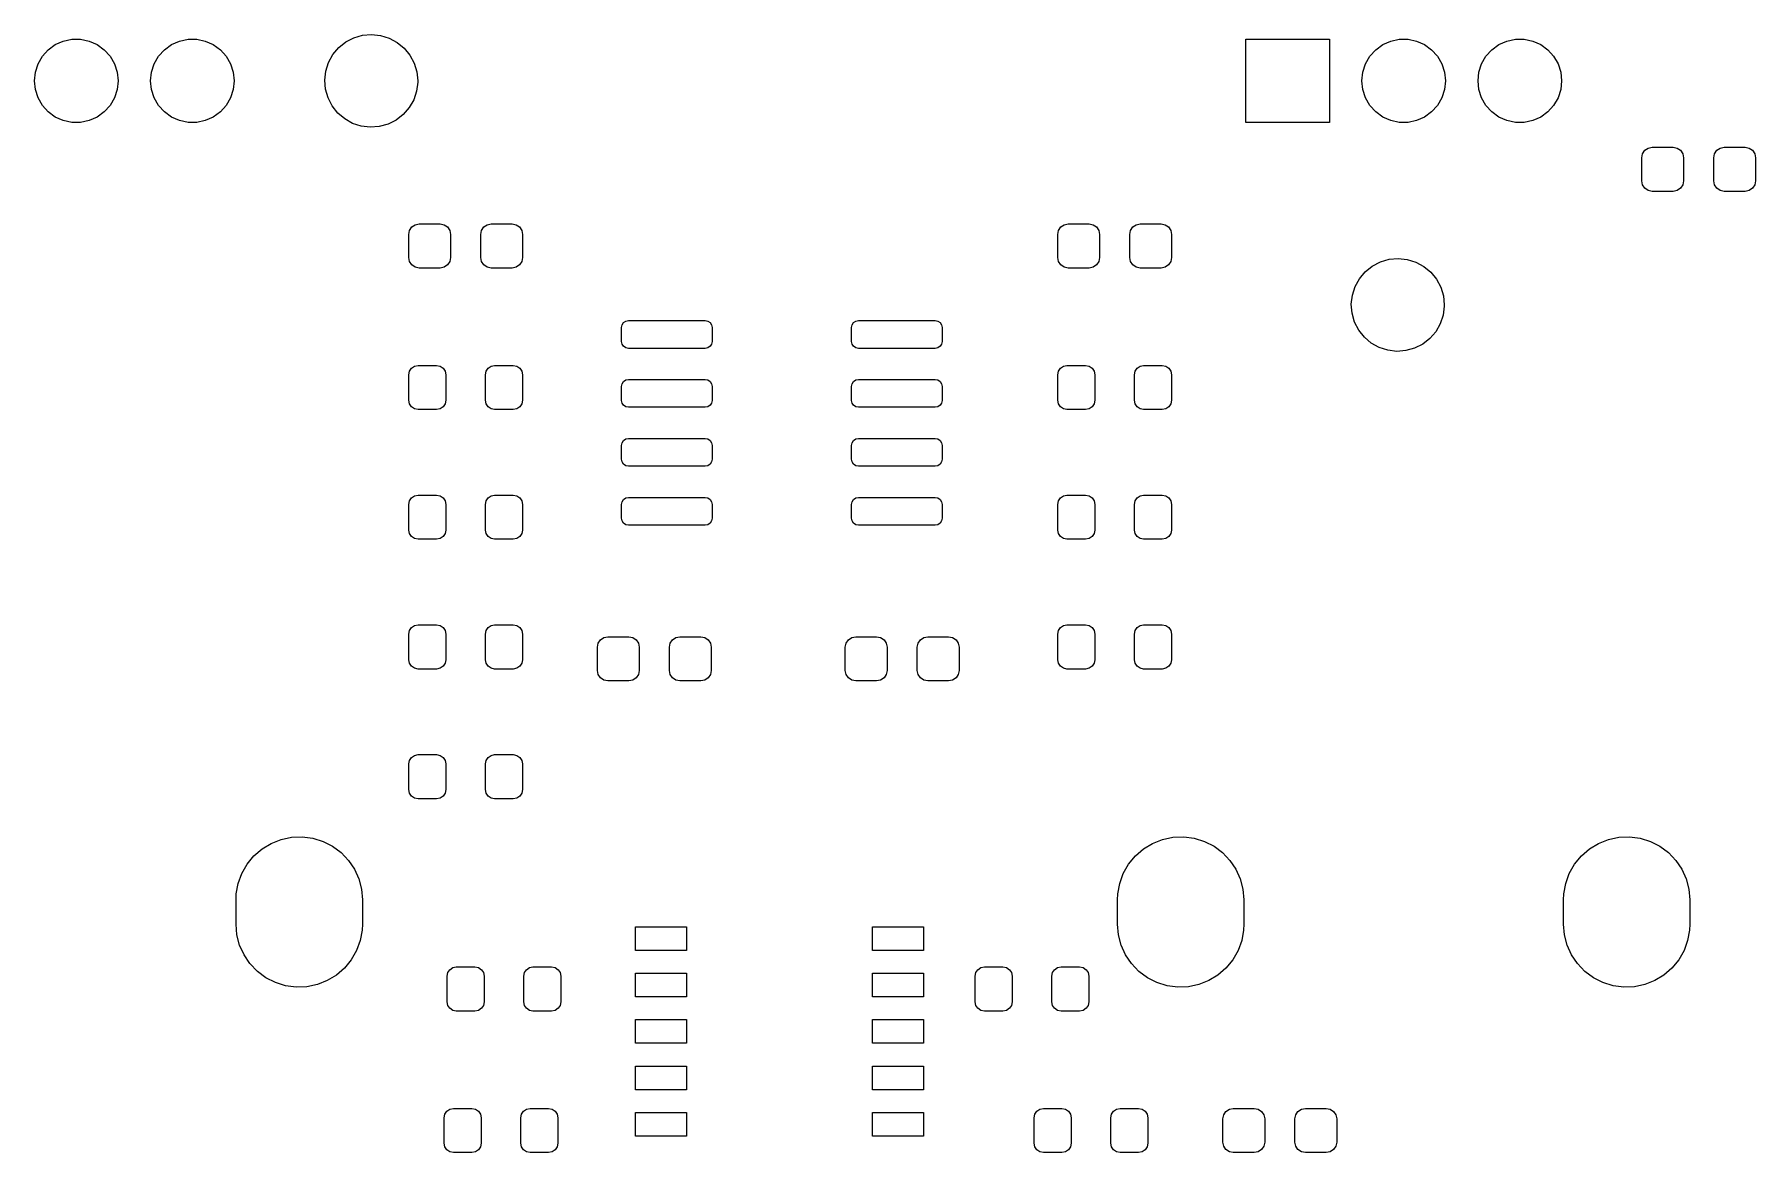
# Model space of a CAD drawing. Extents: x 74 to 207, y -142 to -34.
# Drawn here: x 140.07 to 177.12, y -111.98 to -87.9 of the extents above; entities that cross this region are included whole.
import ezdxf

# ---------------------------------------------------------------- set-up
doc = ezdxf.new("R2010")
doc.units = 0
doc.layers.add('BLACK', color=7, linetype='CONTINUOUS')

msp = doc.modelspace()

# ---------------------------------------------------------------- linework, layer by layer
at = {"layer": 'BLACK', "linetype": 'CONTINUOUS'}
for p, q in [((140.368, -88.2312), (140.52, -88.1206)), ((140.52, -88.1206), (140.692, -88.044)), ((140.692, -88.044), (140.876, -88.0049)), ((140.876, -88.0049), (141.064, -88.0049)), ((141.064, -88.0049), (141.248, -88.044)), ((141.248, -88.044), (141.42, -88.1206)), ((141.42, -88.1206), (141.572, -88.2312)), ((142.868, -88.2312), (143.02, -88.1206)), ((143.02, -88.1206), (143.192, -88.044)), ((143.192, -88.044), (143.376, -88.0049)), ((143.376, -88.0049), (143.564, -88.0049)), ((143.564, -88.0049), (143.748, -88.044)), ((143.748, -88.044), (143.92, -88.1206)), ((143.92, -88.1206), (144.072, -88.2312)), ((146.62, -88.1855), (146.772, -88.0632)), ((146.772, -88.0632), (146.945, -87.9728)), ((146.945, -87.9728), (147.133, -87.9177)), ((147.133, -87.9177), (147.327, -87.9)), ((147.327, -87.9), (147.521, -87.9204)), ((147.521, -87.9204), (147.708, -87.9781)), ((147.708, -87.9781), (147.879, -88.071)), ((147.879, -88.071), (148.03, -88.1954)), ((166.145, -89.8), (166.145, -88)), ((166.145, -88), (167.945, -88)), ((167.945, -88), (167.945, -89.8)), ((168.943, -88.2312), (169.095, -88.1206)), ((169.095, -88.1206), (169.267, -88.044)), ((169.267, -88.044), (169.451, -88.0049)), ((169.451, -88.0049), (169.639, -88.0049)), ((169.639, -88.0049), (169.823, -88.044)), ((169.823, -88.044), (169.995, -88.1206)), ((169.995, -88.1206), (170.147, -88.2312)), ((171.443, -88.2312), (171.595, -88.1206)), ((171.595, -88.1206), (171.767, -88.044)), ((171.767, -88.044), (171.951, -88.0049)), ((171.951, -88.0049), (172.139, -88.0049)), ((172.139, -88.0049), (172.323, -88.044)), ((172.323, -88.044), (172.495, -88.1206)), ((172.495, -88.1206), (172.647, -88.2312)), ((140.09, -88.7129), (140.148, -88.5339)), ((140.148, -88.5339), (140.242, -88.371)), ((140.242, -88.371), (140.368, -88.2312)), ((141.572, -88.2312), (141.698, -88.371)), ((141.698, -88.371), (141.792, -88.5339)), ((141.792, -88.5339), (141.85, -88.7129)), ((142.59, -88.7129), (142.648, -88.5339)), ((142.648, -88.5339), (142.742, -88.371)), ((142.742, -88.371), (142.868, -88.2312)), ((144.072, -88.2312), (144.198, -88.371)), ((144.198, -88.371), (144.292, -88.5339)), ((144.292, -88.5339), (144.35, -88.7129)), ((146.342, -88.6921), (146.401, -88.5061)), ((146.401, -88.5061), (146.495, -88.335)), ((146.495, -88.335), (146.62, -88.1855)), ((148.03, -88.1954), (148.153, -88.3466)), ((148.153, -88.3466), (148.245, -88.5189)), ((148.245, -88.5189), (148.301, -88.7058)), ((168.665, -88.7129), (168.723, -88.5339)), ((168.723, -88.5339), (168.817, -88.371)), ((168.817, -88.371), (168.943, -88.2312)), ((170.147, -88.2312), (170.273, -88.371)), ((170.273, -88.371), (170.367, -88.5339)), ((170.367, -88.5339), (170.425, -88.7129)), ((171.165, -88.7129), (171.223, -88.5339)), ((171.223, -88.5339), (171.317, -88.371)), ((171.317, -88.371), (171.443, -88.2312)), ((172.647, -88.2312), (172.773, -88.371)), ((172.773, -88.371), (172.867, -88.5339)), ((172.867, -88.5339), (172.925, -88.7129)), ((140.07, -88.9), (140.09, -88.7129)), ((140.09, -89.0871), (140.07, -88.9)), ((141.85, -88.7129), (141.87, -88.9)), ((141.87, -88.9), (141.85, -89.0871)), ((142.57, -88.9), (142.59, -88.7129)), ((142.59, -89.0871), (142.57, -88.9)), ((144.35, -88.7129), (144.37, -88.9)), ((144.37, -88.9), (144.35, -89.0871)), ((146.32, -88.886), (146.342, -88.6921)), ((146.336, -89.0805), (146.32, -88.886)), ((148.301, -88.7058), (148.32, -88.9)), ((148.32, -88.9), (148.32, -88.9279)), ((168.645, -88.9), (168.665, -88.7129)), ((168.665, -89.0871), (168.645, -88.9)), ((170.425, -88.7129), (170.445, -88.9)), ((170.445, -88.9), (170.425, -89.0871)), ((171.145, -88.9), (171.165, -88.7129)), ((171.165, -89.0871), (171.145, -88.9)), ((172.925, -88.7129), (172.945, -88.9)), ((172.945, -88.9), (172.925, -89.0871)), ((140.148, -89.2661), (140.09, -89.0871)), ((140.242, -89.429), (140.148, -89.2661)), ((141.792, -89.2661), (141.698, -89.429)), ((141.85, -89.0871), (141.792, -89.2661)), ((142.648, -89.2661), (142.59, -89.0871)), ((142.742, -89.429), (142.648, -89.2661)), ((144.292, -89.2661), (144.198, -89.429)), ((144.35, -89.0871), (144.292, -89.2661)), ((146.39, -89.2681), (146.336, -89.0805)), ((146.479, -89.4417), (146.39, -89.2681)), ((148.295, -89.1215), (148.234, -89.3067)), ((148.32, -88.9279), (148.295, -89.1215)), ((168.723, -89.2661), (168.665, -89.0871)), ((168.817, -89.429), (168.723, -89.2661)), ((170.367, -89.2661), (170.273, -89.429)), ((170.425, -89.0871), (170.367, -89.2661)), ((171.223, -89.2661), (171.165, -89.0871)), ((171.317, -89.429), (171.223, -89.2661)), ((172.867, -89.2661), (172.773, -89.429)), ((172.925, -89.0871), (172.867, -89.2661)), ((140.368, -89.5688), (140.242, -89.429)), ((140.52, -89.6794), (140.368, -89.5688)), ((141.572, -89.5688), (141.42, -89.6794)), ((141.698, -89.429), (141.572, -89.5688)), ((142.868, -89.5688), (142.742, -89.429)), ((143.02, -89.6794), (142.868, -89.5688)), ((144.072, -89.5688), (143.92, -89.6794)), ((144.198, -89.429), (144.072, -89.5688)), ((146.601, -89.5947), (146.479, -89.4417)), ((146.749, -89.7211), (146.601, -89.5947)), ((148.01, -89.6242), (147.856, -89.7443)), ((148.137, -89.4764), (148.01, -89.6242)), ((148.234, -89.3067), (148.137, -89.4764)), ((168.943, -89.5688), (168.817, -89.429)), ((169.095, -89.6794), (168.943, -89.5688)), ((170.147, -89.5688), (169.995, -89.6794)), ((170.273, -89.429), (170.147, -89.5688)), ((171.443, -89.5688), (171.317, -89.429)), ((171.595, -89.6794), (171.443, -89.5688)), ((172.647, -89.5688), (172.495, -89.6794)), ((172.773, -89.429), (172.647, -89.5688)), ((140.692, -89.756), (140.52, -89.6794)), ((140.876, -89.7951), (140.692, -89.756)), ((141.064, -89.7951), (140.876, -89.7951)), ((141.248, -89.756), (141.064, -89.7951)), ((141.42, -89.6794), (141.248, -89.756)), ((143.192, -89.756), (143.02, -89.6794)), ((143.376, -89.7951), (143.192, -89.756)), ((143.564, -89.7951), (143.376, -89.7951)), ((143.748, -89.756), (143.564, -89.7951)), ((143.92, -89.6794), (143.748, -89.756)), ((146.92, -89.8164), (146.749, -89.7211)), ((147.105, -89.8767), (146.92, -89.8164)), ((147.299, -89.8998), (147.105, -89.8767)), ((147.494, -89.8848), (147.299, -89.8998)), ((147.682, -89.8323), (147.494, -89.8848)), ((147.856, -89.7443), (147.682, -89.8323)), ((167.945, -89.8), (166.145, -89.8)), ((169.267, -89.756), (169.095, -89.6794)), ((169.451, -89.7951), (169.267, -89.756)), ((169.639, -89.7951), (169.451, -89.7951)), ((169.823, -89.756), (169.639, -89.7951)), ((169.995, -89.6794), (169.823, -89.756)), ((171.767, -89.756), (171.595, -89.6794)), ((171.951, -89.7951), (171.767, -89.756)), ((172.139, -89.7951), (171.951, -89.7951)), ((172.323, -89.756), (172.139, -89.7951)), ((172.495, -89.6794), (172.323, -89.756)), ((174.687, -90.4689), (174.736, -90.3959)), ((174.736, -90.3959), (174.809, -90.3471)), ((174.809, -90.3471), (174.895, -90.33)), ((174.895, -90.33), (175.345, -90.33)), ((175.345, -90.33), (175.431, -90.3471)), ((175.431, -90.3471), (175.504, -90.3959)), ((175.504, -90.3959), (175.553, -90.4689)), ((176.237, -90.4689), (176.286, -90.3959)), ((176.286, -90.3959), (176.359, -90.3471)), ((176.359, -90.3471), (176.445, -90.33)), ((176.445, -90.33), (176.895, -90.33)), ((176.895, -90.33), (176.981, -90.3471)), ((176.981, -90.3471), (177.054, -90.3959)), ((177.054, -90.3959), (177.103, -90.4689)), ((174.67, -90.555), (174.687, -90.4689)), ((174.67, -91.055), (174.67, -90.555)), ((175.553, -90.4689), (175.57, -90.555)), ((175.57, -90.555), (175.57, -91.055)), ((176.22, -90.555), (176.237, -90.4689)), ((176.22, -91.055), (176.22, -90.555)), ((177.103, -90.4689), (177.12, -90.555)), ((177.12, -90.555), (177.12, -91.055)), ((174.687, -91.1411), (174.67, -91.055)), ((174.736, -91.2141), (174.687, -91.1411)), ((175.553, -91.1411), (175.504, -91.2141)), ((175.57, -91.055), (175.553, -91.1411)), ((176.237, -91.1411), (176.22, -91.055)), ((176.286, -91.2141), (176.237, -91.1411)), ((177.103, -91.1411), (177.054, -91.2141)), ((177.12, -91.055), (177.103, -91.1411)), ((174.809, -91.2629), (174.736, -91.2141)), ((174.895, -91.28), (174.809, -91.2629)), ((175.345, -91.28), (174.895, -91.28)), ((175.431, -91.2629), (175.345, -91.28)), ((175.504, -91.2141), (175.431, -91.2629)), ((176.359, -91.2629), (176.286, -91.2141)), ((176.445, -91.28), (176.359, -91.2629)), ((176.895, -91.28), (176.445, -91.28)), ((176.981, -91.2629), (176.895, -91.28)), ((177.054, -91.2141), (176.981, -91.2629)), ((148.127, -92.206), (148.144, -92.1199)), ((148.127, -92.706), (148.127, -92.206)), ((148.144, -92.1199), (148.193, -92.0469)), ((148.193, -92.0469), (148.266, -91.9981)), ((148.266, -91.9981), (148.352, -91.981)), ((148.352, -91.981), (148.802, -91.981)), ((148.802, -91.981), (148.888, -91.9981)), ((148.888, -91.9981), (148.961, -92.0469)), ((148.961, -92.0469), (149.01, -92.1199)), ((149.01, -92.1199), (149.027, -92.206)), ((149.027, -92.206), (149.027, -92.706)), ((149.677, -92.206), (149.694, -92.1199)), ((149.677, -92.706), (149.677, -92.206)), ((149.694, -92.1199), (149.743, -92.0469)), ((149.743, -92.0469), (149.816, -91.9981)), ((149.816, -91.9981), (149.902, -91.981)), ((149.902, -91.981), (150.352, -91.981)), ((150.352, -91.981), (150.438, -91.9981)), ((150.438, -91.9981), (150.511, -92.0469)), ((150.511, -92.0469), (150.56, -92.1199)), ((150.56, -92.1199), (150.577, -92.206)), ((150.577, -92.206), (150.577, -92.706)), ((162.097, -92.206), (162.114, -92.1199)), ((162.097, -92.706), (162.097, -92.206)), ((162.114, -92.1199), (162.163, -92.0469)), ((162.163, -92.0469), (162.236, -91.9981)), ((162.236, -91.9981), (162.322, -91.981)), ((162.322, -91.981), (162.772, -91.981)), ((162.772, -91.981), (162.858, -91.9981)), ((162.858, -91.9981), (162.931, -92.0469)), ((162.931, -92.0469), (162.98, -92.1199)), ((162.98, -92.1199), (162.997, -92.206)), ((162.997, -92.206), (162.997, -92.706)), ((163.647, -92.206), (163.664, -92.1199)), ((163.647, -92.706), (163.647, -92.206)), ((163.664, -92.1199), (163.713, -92.0469)), ((163.713, -92.0469), (163.786, -91.9981)), ((163.786, -91.9981), (163.872, -91.981)), ((163.872, -91.981), (164.322, -91.981)), ((164.322, -91.981), (164.408, -91.9981)), ((164.408, -91.9981), (164.481, -92.0469)), ((164.481, -92.0469), (164.53, -92.1199)), ((164.53, -92.1199), (164.547, -92.206)), ((164.547, -92.206), (164.547, -92.706)), ((148.144, -92.7921), (148.127, -92.706)), ((148.193, -92.8651), (148.144, -92.7921)), ((148.266, -92.9139), (148.193, -92.8651)), ((148.352, -92.931), (148.266, -92.9139)), ((148.802, -92.931), (148.352, -92.931)), ((148.888, -92.9139), (148.802, -92.931)), ((148.961, -92.8651), (148.888, -92.9139)), ((149.01, -92.7921), (148.961, -92.8651)), ((149.027, -92.706), (149.01, -92.7921)), ((149.694, -92.7921), (149.677, -92.706)), ((149.743, -92.8651), (149.694, -92.7921)), ((149.816, -92.9139), (149.743, -92.8651)), ((149.902, -92.931), (149.816, -92.9139)), ((150.352, -92.931), (149.902, -92.931)), ((150.438, -92.9139), (150.352, -92.931)), ((150.511, -92.8651), (150.438, -92.9139)), ((150.56, -92.7921), (150.511, -92.8651)), ((150.577, -92.706), (150.56, -92.7921)), ((162.114, -92.7921), (162.097, -92.706)), ((162.163, -92.8651), (162.114, -92.7921)), ((162.236, -92.9139), (162.163, -92.8651)), ((162.322, -92.931), (162.236, -92.9139)), ((162.772, -92.931), (162.322, -92.931)), ((162.858, -92.9139), (162.772, -92.931)), ((162.931, -92.8651), (162.858, -92.9139)), ((162.98, -92.7921), (162.931, -92.8651)), ((162.997, -92.706), (162.98, -92.7921)), ((163.664, -92.7921), (163.647, -92.706)), ((163.713, -92.8651), (163.664, -92.7921)), ((163.786, -92.9139), (163.713, -92.8651)), ((163.872, -92.931), (163.786, -92.9139)), ((164.322, -92.931), (163.872, -92.931)), ((164.408, -92.9139), (164.322, -92.931)), ((164.481, -92.8651), (164.408, -92.9139)), ((164.53, -92.7921), (164.481, -92.8651)), ((164.547, -92.706), (164.53, -92.7921)), ((168.718, -93.0115), (168.87, -92.8892)), ((168.87, -92.8892), (169.043, -92.7988)), ((169.043, -92.7988), (169.231, -92.7437)), ((169.231, -92.7437), (169.425, -92.726)), ((169.425, -92.726), (169.619, -92.7464)), ((169.619, -92.7464), (169.806, -92.8041)), ((169.806, -92.8041), (169.977, -92.897)), ((169.977, -92.897), (170.128, -93.0214)), ((168.44, -93.5181), (168.499, -93.3321)), ((168.499, -93.3321), (168.593, -93.161)), ((168.593, -93.161), (168.718, -93.0115)), ((170.128, -93.0214), (170.251, -93.1726)), ((170.251, -93.1726), (170.343, -93.3449)), ((170.343, -93.3449), (170.399, -93.5318)), ((168.418, -93.712), (168.44, -93.5181)), ((168.434, -93.9065), (168.418, -93.712)), ((170.399, -93.5318), (170.418, -93.726)), ((170.418, -93.726), (170.418, -93.7539)), ((152.721, -94.1536), (152.753, -94.1049)), ((152.753, -94.1049), (152.802, -94.0724)), ((152.802, -94.0724), (152.859, -94.061)), ((152.859, -94.061), (154.509, -94.061)), ((154.509, -94.061), (154.567, -94.0724)), ((154.567, -94.0724), (154.615, -94.1049)), ((154.615, -94.1049), (154.648, -94.1536)), ((157.671, -94.1536), (157.703, -94.1049)), ((157.703, -94.1049), (157.752, -94.0724)), ((157.752, -94.0724), (157.809, -94.061)), ((157.809, -94.061), (159.459, -94.061)), ((159.459, -94.061), (159.517, -94.0724)), ((159.517, -94.0724), (159.565, -94.1049)), ((159.565, -94.1049), (159.598, -94.1536)), ((168.488, -94.0941), (168.434, -93.9065)), ((168.577, -94.2677), (168.488, -94.0941)), ((170.393, -93.9475), (170.332, -94.1327)), ((170.418, -93.7539), (170.393, -93.9475)), ((152.709, -94.211), (152.721, -94.1536)), ((152.709, -94.511), (152.709, -94.211)), ((154.648, -94.1536), (154.659, -94.211)), ((154.659, -94.211), (154.659, -94.511)), ((157.659, -94.211), (157.671, -94.1536)), ((157.659, -94.511), (157.659, -94.211)), ((159.598, -94.1536), (159.609, -94.211)), ((159.609, -94.211), (159.609, -94.511)), ((168.699, -94.4207), (168.577, -94.2677)), ((168.847, -94.5471), (168.699, -94.4207)), ((170.108, -94.4502), (169.954, -94.5703)), ((170.235, -94.3024), (170.108, -94.4502)), ((170.332, -94.1327), (170.235, -94.3024)), ((152.721, -94.5684), (152.709, -94.511)), ((152.753, -94.6171), (152.721, -94.5684)), ((152.802, -94.6496), (152.753, -94.6171)), ((152.859, -94.661), (152.802, -94.6496)), ((154.509, -94.661), (152.859, -94.661)), ((154.567, -94.6496), (154.509, -94.661)), ((154.615, -94.6171), (154.567, -94.6496)), ((154.648, -94.5684), (154.615, -94.6171)), ((154.659, -94.511), (154.648, -94.5684)), ((157.671, -94.5684), (157.659, -94.511)), ((157.703, -94.6171), (157.671, -94.5684)), ((157.752, -94.6496), (157.703, -94.6171)), ((157.809, -94.661), (157.752, -94.6496)), ((159.459, -94.661), (157.809, -94.661)), ((159.517, -94.6496), (159.459, -94.661)), ((159.565, -94.6171), (159.517, -94.6496)), ((159.598, -94.5684), (159.565, -94.6171)), ((159.609, -94.511), (159.598, -94.5684)), ((169.018, -94.6424), (168.847, -94.5471)), ((169.203, -94.7027), (169.018, -94.6424)), ((169.397, -94.7258), (169.203, -94.7027)), ((169.592, -94.7108), (169.397, -94.7258)), ((169.78, -94.6583), (169.592, -94.7108)), ((169.954, -94.5703), (169.78, -94.6583)), ((148.127, -95.229), (148.142, -95.1525)), ((148.142, -95.1525), (148.186, -95.0876)), ((148.186, -95.0876), (148.25, -95.0442)), ((148.25, -95.0442), (148.327, -95.029)), ((148.327, -95.029), (148.727, -95.029)), ((148.727, -95.029), (148.804, -95.0442)), ((148.804, -95.0442), (148.868, -95.0876)), ((148.868, -95.0876), (148.912, -95.1525)), ((148.912, -95.1525), (148.927, -95.229)), ((149.777, -95.229), (149.792, -95.1525)), ((149.792, -95.1525), (149.836, -95.0876)), ((149.836, -95.0876), (149.9, -95.0442)), ((149.9, -95.0442), (149.977, -95.029)), ((149.977, -95.029), (150.377, -95.029)), ((150.377, -95.029), (150.454, -95.0442)), ((150.454, -95.0442), (150.518, -95.0876)), ((150.518, -95.0876), (150.562, -95.1525)), ((150.562, -95.1525), (150.577, -95.229)), ((162.097, -95.229), (162.112, -95.1525)), ((162.112, -95.1525), (162.156, -95.0876)), ((162.156, -95.0876), (162.22, -95.0442)), ((162.22, -95.0442), (162.297, -95.029)), ((162.297, -95.029), (162.697, -95.029)), ((162.697, -95.029), (162.774, -95.0442)), ((162.774, -95.0442), (162.838, -95.0876)), ((162.838, -95.0876), (162.882, -95.1525)), ((162.882, -95.1525), (162.897, -95.229)), ((163.747, -95.229), (163.762, -95.1525)), ((163.762, -95.1525), (163.806, -95.0876)), ((163.806, -95.0876), (163.87, -95.0442)), ((163.87, -95.0442), (163.947, -95.029)), ((163.947, -95.029), (164.347, -95.029)), ((164.347, -95.029), (164.424, -95.0442)), ((164.424, -95.0442), (164.488, -95.0876)), ((164.488, -95.0876), (164.532, -95.1525)), ((164.532, -95.1525), (164.547, -95.229)), ((148.127, -95.779), (148.127, -95.229)), ((148.927, -95.229), (148.927, -95.779)), ((149.777, -95.779), (149.777, -95.229)), ((150.577, -95.229), (150.577, -95.779)), ((152.709, -95.481), (152.721, -95.4236)), ((152.709, -95.781), (152.709, -95.481)), ((152.721, -95.4236), (152.753, -95.3749)), ((152.753, -95.3749), (152.802, -95.3424)), ((152.802, -95.3424), (152.859, -95.331)), ((152.859, -95.331), (154.509, -95.331)), ((154.509, -95.331), (154.567, -95.3424)), ((154.567, -95.3424), (154.615, -95.3749)), ((154.615, -95.3749), (154.648, -95.4236)), ((154.648, -95.4236), (154.659, -95.481)), ((154.659, -95.481), (154.659, -95.781)), ((157.659, -95.481), (157.671, -95.4236)), ((157.659, -95.781), (157.659, -95.481)), ((157.671, -95.4236), (157.703, -95.3749)), ((157.703, -95.3749), (157.752, -95.3424)), ((157.752, -95.3424), (157.809, -95.331)), ((157.809, -95.331), (159.459, -95.331)), ((159.459, -95.331), (159.517, -95.3424)), ((159.517, -95.3424), (159.565, -95.3749)), ((159.565, -95.3749), (159.598, -95.4236)), ((159.598, -95.4236), (159.609, -95.481)), ((159.609, -95.481), (159.609, -95.781)), ((162.097, -95.779), (162.097, -95.229)), ((162.897, -95.229), (162.897, -95.779)), ((163.747, -95.779), (163.747, -95.229)), ((164.547, -95.229), (164.547, -95.779)), ((148.142, -95.8555), (148.127, -95.779)), ((148.186, -95.9204), (148.142, -95.8555)), ((148.25, -95.9638), (148.186, -95.9204)), ((148.868, -95.9204), (148.804, -95.9638)), ((148.912, -95.8555), (148.868, -95.9204)), ((148.927, -95.779), (148.912, -95.8555)), ((149.792, -95.8555), (149.777, -95.779)), ((149.836, -95.9204), (149.792, -95.8555)), ((149.9, -95.9638), (149.836, -95.9204)), ((150.518, -95.9204), (150.454, -95.9638)), ((150.562, -95.8555), (150.518, -95.9204)), ((150.577, -95.779), (150.562, -95.8555)), ((152.721, -95.8384), (152.709, -95.781)), ((152.753, -95.8871), (152.721, -95.8384)), ((152.802, -95.9196), (152.753, -95.8871)), ((152.859, -95.931), (152.802, -95.9196)), ((154.509, -95.931), (152.859, -95.931)), ((154.567, -95.9196), (154.509, -95.931)), ((154.615, -95.8871), (154.567, -95.9196)), ((154.648, -95.8384), (154.615, -95.8871)), ((154.659, -95.781), (154.648, -95.8384)), ((157.671, -95.8384), (157.659, -95.781)), ((157.703, -95.8871), (157.671, -95.8384)), ((157.752, -95.9196), (157.703, -95.8871)), ((157.809, -95.931), (157.752, -95.9196)), ((159.459, -95.931), (157.809, -95.931)), ((159.517, -95.9196), (159.459, -95.931)), ((159.565, -95.8871), (159.517, -95.9196)), ((159.598, -95.8384), (159.565, -95.8871)), ((159.609, -95.781), (159.598, -95.8384)), ((162.112, -95.8555), (162.097, -95.779)), ((162.156, -95.9204), (162.112, -95.8555)), ((162.22, -95.9638), (162.156, -95.9204)), ((162.838, -95.9204), (162.774, -95.9638)), ((162.882, -95.8555), (162.838, -95.9204)), ((162.897, -95.779), (162.882, -95.8555)), ((163.762, -95.8555), (163.747, -95.779)), ((163.806, -95.9204), (163.762, -95.8555)), ((163.87, -95.9638), (163.806, -95.9204)), ((164.488, -95.9204), (164.424, -95.9638)), ((164.532, -95.8555), (164.488, -95.9204)), ((164.547, -95.779), (164.532, -95.8555)), ((148.327, -95.979), (148.25, -95.9638)), ((148.727, -95.979), (148.327, -95.979)), ((148.804, -95.9638), (148.727, -95.979)), ((149.977, -95.979), (149.9, -95.9638)), ((150.377, -95.979), (149.977, -95.979)), ((150.454, -95.9638), (150.377, -95.979)), ((162.297, -95.979), (162.22, -95.9638)), ((162.697, -95.979), (162.297, -95.979)), ((162.774, -95.9638), (162.697, -95.979)), ((163.947, -95.979), (163.87, -95.9638)), ((164.347, -95.979), (163.947, -95.979)), ((164.424, -95.9638), (164.347, -95.979)), ((152.709, -96.751), (152.721, -96.6936)), ((152.721, -96.6936), (152.753, -96.6449)), ((152.753, -96.6449), (152.802, -96.6124)), ((152.802, -96.6124), (152.859, -96.601)), ((152.859, -96.601), (154.509, -96.601)), ((154.509, -96.601), (154.567, -96.6124)), ((154.567, -96.6124), (154.615, -96.6449)), ((154.615, -96.6449), (154.648, -96.6936)), ((154.648, -96.6936), (154.659, -96.751)), ((157.659, -96.751), (157.671, -96.6936)), ((157.671, -96.6936), (157.703, -96.6449)), ((157.703, -96.6449), (157.752, -96.6124)), ((157.752, -96.6124), (157.809, -96.601)), ((157.809, -96.601), (159.459, -96.601)), ((159.459, -96.601), (159.517, -96.6124)), ((159.517, -96.6124), (159.565, -96.6449)), ((159.565, -96.6449), (159.598, -96.6936)), ((159.598, -96.6936), (159.609, -96.751)), ((152.709, -97.051), (152.709, -96.751)), ((152.721, -97.1084), (152.709, -97.051)), ((154.659, -97.051), (154.648, -97.1084)), ((154.659, -96.751), (154.659, -97.051)), ((157.659, -97.051), (157.659, -96.751)), ((157.671, -97.1084), (157.659, -97.051)), ((159.609, -97.051), (159.598, -97.1084)), ((159.609, -96.751), (159.609, -97.051)), ((152.753, -97.1571), (152.721, -97.1084)), ((152.802, -97.1896), (152.753, -97.1571)), ((152.859, -97.201), (152.802, -97.1896)), ((154.509, -97.201), (152.859, -97.201)), ((154.567, -97.1896), (154.509, -97.201)), ((154.615, -97.1571), (154.567, -97.1896)), ((154.648, -97.1084), (154.615, -97.1571)), ((157.703, -97.1571), (157.671, -97.1084)), ((157.752, -97.1896), (157.703, -97.1571)), ((157.809, -97.201), (157.752, -97.1896)), ((159.459, -97.201), (157.809, -97.201)), ((159.517, -97.1896), (159.459, -97.201)), ((159.565, -97.1571), (159.517, -97.1896)), ((159.598, -97.1084), (159.565, -97.1571)), ((148.127, -98.023), (148.142, -97.9465)), ((148.127, -98.573), (148.127, -98.023)), ((148.142, -97.9465), (148.186, -97.8816)), ((148.186, -97.8816), (148.25, -97.8382)), ((148.25, -97.8382), (148.327, -97.823)), ((148.327, -97.823), (148.727, -97.823)), ((148.727, -97.823), (148.804, -97.8382)), ((148.804, -97.8382), (148.868, -97.8816)), ((148.868, -97.8816), (148.912, -97.9465)), ((148.912, -97.9465), (148.927, -98.023)), ((148.927, -98.023), (148.927, -98.573)), ((149.777, -98.023), (149.792, -97.9465)), ((149.777, -98.573), (149.777, -98.023)), ((149.792, -97.9465), (149.836, -97.8816)), ((149.836, -97.8816), (149.9, -97.8382)), ((149.9, -97.8382), (149.977, -97.823)), ((149.977, -97.823), (150.377, -97.823)), ((150.377, -97.823), (150.454, -97.8382)), ((150.454, -97.8382), (150.518, -97.8816)), ((150.518, -97.8816), (150.562, -97.9465)), ((150.562, -97.9465), (150.577, -98.023)), ((150.577, -98.023), (150.577, -98.573)), ((152.709, -98.021), (152.721, -97.9636)), ((152.709, -98.321), (152.709, -98.021)), ((152.721, -97.9636), (152.753, -97.9149)), ((152.753, -97.9149), (152.802, -97.8824)), ((152.802, -97.8824), (152.859, -97.871)), ((152.859, -97.871), (154.509, -97.871)), ((154.509, -97.871), (154.567, -97.8824)), ((154.567, -97.8824), (154.615, -97.9149)), ((154.615, -97.9149), (154.648, -97.9636)), ((154.648, -97.9636), (154.659, -98.021)), ((154.659, -98.021), (154.659, -98.321)), ((157.659, -98.021), (157.671, -97.9636)), ((157.659, -98.321), (157.659, -98.021)), ((157.671, -97.9636), (157.703, -97.9149)), ((157.703, -97.9149), (157.752, -97.8824)), ((157.752, -97.8824), (157.809, -97.871)), ((157.809, -97.871), (159.459, -97.871)), ((159.459, -97.871), (159.517, -97.8824)), ((159.517, -97.8824), (159.565, -97.9149)), ((159.565, -97.9149), (159.598, -97.9636)), ((159.598, -97.9636), (159.609, -98.021)), ((159.609, -98.021), (159.609, -98.321)), ((162.097, -98.023), (162.112, -97.9465)), ((162.097, -98.573), (162.097, -98.023)), ((162.112, -97.9465), (162.156, -97.8816)), ((162.156, -97.8816), (162.22, -97.8382)), ((162.22, -97.8382), (162.297, -97.823)), ((162.297, -97.823), (162.697, -97.823)), ((162.697, -97.823), (162.774, -97.8382)), ((162.774, -97.8382), (162.838, -97.8816)), ((162.838, -97.8816), (162.882, -97.9465)), ((162.882, -97.9465), (162.897, -98.023)), ((162.897, -98.023), (162.897, -98.573)), ((163.747, -98.023), (163.762, -97.9465)), ((163.747, -98.573), (163.747, -98.023)), ((163.762, -97.9465), (163.806, -97.8816)), ((163.806, -97.8816), (163.87, -97.8382)), ((163.87, -97.8382), (163.947, -97.823)), ((163.947, -97.823), (164.347, -97.823)), ((164.347, -97.823), (164.424, -97.8382)), ((164.424, -97.8382), (164.488, -97.8816)), ((164.488, -97.8816), (164.532, -97.9465)), ((164.532, -97.9465), (164.547, -98.023)), ((164.547, -98.023), (164.547, -98.573)), ((152.721, -98.3784), (152.709, -98.321)), ((152.753, -98.4271), (152.721, -98.3784)), ((152.802, -98.4596), (152.753, -98.4271)), ((152.859, -98.471), (152.802, -98.4596)), ((154.509, -98.471), (152.859, -98.471)), ((154.567, -98.4596), (154.509, -98.471)), ((154.615, -98.4271), (154.567, -98.4596)), ((154.648, -98.3784), (154.615, -98.4271)), ((154.659, -98.321), (154.648, -98.3784)), ((157.671, -98.3784), (157.659, -98.321)), ((157.703, -98.4271), (157.671, -98.3784)), ((157.752, -98.4596), (157.703, -98.4271)), ((157.809, -98.471), (157.752, -98.4596)), ((159.459, -98.471), (157.809, -98.471)), ((159.517, -98.4596), (159.459, -98.471)), ((159.565, -98.4271), (159.517, -98.4596)), ((159.598, -98.3784), (159.565, -98.4271)), ((159.609, -98.321), (159.598, -98.3784)), ((148.142, -98.6495), (148.127, -98.573)), ((148.186, -98.7144), (148.142, -98.6495)), ((148.25, -98.7578), (148.186, -98.7144)), ((148.327, -98.773), (148.25, -98.7578)), ((148.727, -98.773), (148.327, -98.773)), ((148.804, -98.7578), (148.727, -98.773)), ((148.868, -98.7144), (148.804, -98.7578)), ((148.912, -98.6495), (148.868, -98.7144)), ((148.927, -98.573), (148.912, -98.6495)), ((149.792, -98.6495), (149.777, -98.573)), ((149.836, -98.7144), (149.792, -98.6495)), ((149.9, -98.7578), (149.836, -98.7144)), ((149.977, -98.773), (149.9, -98.7578)), ((150.377, -98.773), (149.977, -98.773)), ((150.454, -98.7578), (150.377, -98.773)), ((150.518, -98.7144), (150.454, -98.7578)), ((150.562, -98.6495), (150.518, -98.7144)), ((150.577, -98.573), (150.562, -98.6495)), ((162.112, -98.6495), (162.097, -98.573)), ((162.156, -98.7144), (162.112, -98.6495)), ((162.22, -98.7578), (162.156, -98.7144)), ((162.297, -98.773), (162.22, -98.7578)), ((162.697, -98.773), (162.297, -98.773)), ((162.774, -98.7578), (162.697, -98.773)), ((162.838, -98.7144), (162.774, -98.7578)), ((162.882, -98.6495), (162.838, -98.7144)), ((162.897, -98.573), (162.882, -98.6495)), ((163.762, -98.6495), (163.747, -98.573)), ((163.806, -98.7144), (163.762, -98.6495)), ((163.87, -98.7578), (163.806, -98.7144)), ((163.947, -98.773), (163.87, -98.7578)), ((164.347, -98.773), (163.947, -98.773)), ((164.424, -98.7578), (164.347, -98.773)), ((164.488, -98.7144), (164.424, -98.7578)), ((164.532, -98.6495), (164.488, -98.7144)), ((164.547, -98.573), (164.532, -98.6495)), ((148.127, -100.817), (148.142, -100.74)), ((148.142, -100.74), (148.186, -100.676)), ((148.186, -100.676), (148.25, -100.632)), ((148.25, -100.632), (148.327, -100.617)), ((148.327, -100.617), (148.727, -100.617)), ((148.727, -100.617), (148.804, -100.632)), ((148.804, -100.632), (148.868, -100.676)), ((148.868, -100.676), (148.912, -100.74)), ((148.912, -100.74), (148.927, -100.817)), ((149.777, -100.817), (149.792, -100.74)), ((149.792, -100.74), (149.836, -100.676)), ((149.836, -100.676), (149.9, -100.632)), ((149.9, -100.632), (149.977, -100.617)), ((149.977, -100.617), (150.377, -100.617)), ((150.377, -100.617), (150.454, -100.632)), ((150.454, -100.632), (150.518, -100.676)), ((150.518, -100.676), (150.562, -100.74)), ((150.562, -100.74), (150.577, -100.817)), ((162.097, -100.817), (162.112, -100.74)), ((162.112, -100.74), (162.156, -100.676)), ((162.156, -100.676), (162.22, -100.632)), ((162.22, -100.632), (162.297, -100.617)), ((162.297, -100.617), (162.697, -100.617)), ((162.697, -100.617), (162.774, -100.632)), ((162.774, -100.632), (162.838, -100.676)), ((162.838, -100.676), (162.882, -100.74)), ((162.882, -100.74), (162.897, -100.817)), ((163.747, -100.817), (163.762, -100.74)), ((163.762, -100.74), (163.806, -100.676)), ((163.806, -100.676), (163.87, -100.632)), ((163.87, -100.632), (163.947, -100.617)), ((163.947, -100.617), (164.347, -100.617)), ((164.347, -100.617), (164.424, -100.632)), ((164.424, -100.632), (164.488, -100.676)), ((164.488, -100.676), (164.532, -100.74)), ((164.532, -100.74), (164.547, -100.817)), ((148.127, -101.367), (148.127, -100.817)), ((148.927, -100.817), (148.927, -101.367)), ((149.777, -101.367), (149.777, -100.817)), ((150.577, -100.817), (150.577, -101.367)), ((152.191, -101.096), (152.208, -101.01)), ((152.191, -101.596), (152.191, -101.096)), ((152.208, -101.01), (152.257, -100.937)), ((152.257, -100.937), (152.33, -100.888)), ((152.33, -100.888), (152.416, -100.871)), ((152.416, -100.871), (152.866, -100.871)), ((152.866, -100.871), (152.952, -100.888)), ((152.952, -100.888), (153.025, -100.937)), ((153.025, -100.937), (153.074, -101.01)), ((153.074, -101.01), (153.091, -101.096)), ((153.091, -101.096), (153.091, -101.596)), ((153.741, -101.096), (153.758, -101.01)), ((153.741, -101.596), (153.741, -101.096)), ((153.758, -101.01), (153.807, -100.937)), ((153.807, -100.937), (153.88, -100.888)), ((153.88, -100.888), (153.966, -100.871)), ((153.966, -100.871), (154.416, -100.871)), ((154.416, -100.871), (154.502, -100.888)), ((154.502, -100.888), (154.575, -100.937)), ((154.575, -100.937), (154.624, -101.01)), ((154.624, -101.01), (154.641, -101.096)), ((154.641, -101.096), (154.641, -101.596)), ((157.525, -101.096), (157.542, -101.01)), ((157.525, -101.596), (157.525, -101.096)), ((157.542, -101.01), (157.591, -100.937)), ((157.591, -100.937), (157.664, -100.888)), ((157.664, -100.888), (157.75, -100.871)), ((157.75, -100.871), (158.2, -100.871)), ((158.2, -100.871), (158.286, -100.888)), ((158.286, -100.888), (158.359, -100.937)), ((158.359, -100.937), (158.408, -101.01)), ((158.408, -101.01), (158.425, -101.096)), ((158.425, -101.096), (158.425, -101.596)), ((159.075, -101.096), (159.092, -101.01)), ((159.075, -101.596), (159.075, -101.096)), ((159.092, -101.01), (159.141, -100.937)), ((159.141, -100.937), (159.214, -100.888)), ((159.214, -100.888), (159.3, -100.871)), ((159.3, -100.871), (159.75, -100.871)), ((159.75, -100.871), (159.836, -100.888)), ((159.836, -100.888), (159.909, -100.937)), ((159.909, -100.937), (159.958, -101.01)), ((159.958, -101.01), (159.975, -101.096)), ((159.975, -101.096), (159.975, -101.596)), ((162.097, -101.367), (162.097, -100.817)), ((162.897, -100.817), (162.897, -101.367)), ((163.747, -101.367), (163.747, -100.817)), ((164.547, -100.817), (164.547, -101.367)), ((148.142, -101.444), (148.127, -101.367)), ((148.186, -101.508), (148.142, -101.444)), ((148.25, -101.552), (148.186, -101.508)), ((148.868, -101.508), (148.804, -101.552)), ((148.912, -101.444), (148.868, -101.508)), ((148.927, -101.367), (148.912, -101.444)), ((149.792, -101.444), (149.777, -101.367)), ((149.836, -101.508), (149.792, -101.444)), ((149.9, -101.552), (149.836, -101.508)), ((150.518, -101.508), (150.454, -101.552)), ((150.562, -101.444), (150.518, -101.508)), ((150.577, -101.367), (150.562, -101.444)), ((162.112, -101.444), (162.097, -101.367)), ((162.156, -101.508), (162.112, -101.444)), ((162.22, -101.552), (162.156, -101.508)), ((162.838, -101.508), (162.774, -101.552)), ((162.882, -101.444), (162.838, -101.508)), ((162.897, -101.367), (162.882, -101.444)), ((163.762, -101.444), (163.747, -101.367)), ((163.806, -101.508), (163.762, -101.444)), ((163.87, -101.552), (163.806, -101.508)), ((164.488, -101.508), (164.424, -101.552)), ((164.532, -101.444), (164.488, -101.508)), ((164.547, -101.367), (164.532, -101.444)), ((148.327, -101.567), (148.25, -101.552)), ((148.727, -101.567), (148.327, -101.567)), ((148.804, -101.552), (148.727, -101.567)), ((149.977, -101.567), (149.9, -101.552)), ((150.377, -101.567), (149.977, -101.567)), ((150.454, -101.552), (150.377, -101.567)), ((152.208, -101.682), (152.191, -101.596)), ((152.257, -101.755), (152.208, -101.682)), ((152.33, -101.804), (152.257, -101.755)), ((152.416, -101.821), (152.33, -101.804)), ((152.866, -101.821), (152.416, -101.821)), ((152.952, -101.804), (152.866, -101.821)), ((153.025, -101.755), (152.952, -101.804)), ((153.074, -101.682), (153.025, -101.755)), ((153.091, -101.596), (153.074, -101.682)), ((153.758, -101.682), (153.741, -101.596)), ((153.807, -101.755), (153.758, -101.682)), ((153.88, -101.804), (153.807, -101.755)), ((153.966, -101.821), (153.88, -101.804)), ((154.416, -101.821), (153.966, -101.821)), ((154.502, -101.804), (154.416, -101.821)), ((154.575, -101.755), (154.502, -101.804)), ((154.624, -101.682), (154.575, -101.755)), ((154.641, -101.596), (154.624, -101.682)), ((157.542, -101.682), (157.525, -101.596)), ((157.591, -101.755), (157.542, -101.682)), ((157.664, -101.804), (157.591, -101.755)), ((157.75, -101.821), (157.664, -101.804)), ((158.2, -101.821), (157.75, -101.821)), ((158.286, -101.804), (158.2, -101.821)), ((158.359, -101.755), (158.286, -101.804)), ((158.408, -101.682), (158.359, -101.755)), ((158.425, -101.596), (158.408, -101.682)), ((159.092, -101.682), (159.075, -101.596)), ((159.141, -101.755), (159.092, -101.682)), ((159.214, -101.804), (159.141, -101.755)), ((159.3, -101.821), (159.214, -101.804)), ((159.75, -101.821), (159.3, -101.821)), ((159.836, -101.804), (159.75, -101.821)), ((159.909, -101.755), (159.836, -101.804)), ((159.958, -101.682), (159.909, -101.755)), ((159.975, -101.596), (159.958, -101.682)), ((162.297, -101.567), (162.22, -101.552)), ((162.697, -101.567), (162.297, -101.567)), ((162.774, -101.552), (162.697, -101.567)), ((163.947, -101.567), (163.87, -101.552)), ((164.347, -101.567), (163.947, -101.567)), ((164.424, -101.552), (164.347, -101.567)), ((148.127, -103.611), (148.142, -103.534)), ((148.127, -104.161), (148.127, -103.611)), ((148.142, -103.534), (148.186, -103.47)), ((148.186, -103.47), (148.25, -103.426)), ((148.25, -103.426), (148.327, -103.411)), ((148.327, -103.411), (148.727, -103.411)), ((148.727, -103.411), (148.804, -103.426)), ((148.804, -103.426), (148.868, -103.47)), ((148.868, -103.47), (148.912, -103.534)), ((148.912, -103.534), (148.927, -103.611)), ((148.927, -103.611), (148.927, -104.161)), ((149.777, -103.611), (149.792, -103.534)), ((149.777, -104.161), (149.777, -103.611)), ((149.792, -103.534), (149.836, -103.47)), ((149.836, -103.47), (149.9, -103.426)), ((149.9, -103.426), (149.977, -103.411)), ((149.977, -103.411), (150.377, -103.411)), ((150.377, -103.411), (150.454, -103.426)), ((150.454, -103.426), (150.518, -103.47)), ((150.518, -103.47), (150.562, -103.534)), ((150.562, -103.534), (150.577, -103.611)), ((150.577, -103.611), (150.577, -104.161)), ((148.142, -104.238), (148.127, -104.161)), ((148.186, -104.302), (148.142, -104.238)), ((148.25, -104.346), (148.186, -104.302)), ((148.327, -104.361), (148.25, -104.346)), ((148.727, -104.361), (148.327, -104.361)), ((148.804, -104.346), (148.727, -104.361)), ((148.868, -104.302), (148.804, -104.346)), ((148.912, -104.238), (148.868, -104.302)), ((148.927, -104.161), (148.912, -104.238)), ((149.792, -104.238), (149.777, -104.161)), ((149.836, -104.302), (149.792, -104.238)), ((149.9, -104.346), (149.836, -104.302)), ((149.977, -104.361), (149.9, -104.346)), ((150.377, -104.361), (149.977, -104.361)), ((150.454, -104.346), (150.377, -104.361)), ((150.518, -104.302), (150.454, -104.346)), ((150.562, -104.238), (150.518, -104.302)), ((150.577, -104.161), (150.562, -104.238)), ((145.379, -105.237), (145.604, -105.19)), ((145.604, -105.19), (145.834, -105.182)), ((145.834, -105.182), (146.062, -105.212)), ((146.062, -105.212), (146.282, -105.28)), ((164.354, -105.237), (164.579, -105.19)), ((164.579, -105.19), (164.809, -105.182)), ((164.809, -105.182), (165.037, -105.212)), ((165.037, -105.212), (165.257, -105.28)), ((173.954, -105.237), (174.179, -105.19)), ((174.179, -105.19), (174.409, -105.182)), ((174.409, -105.182), (174.637, -105.212)), ((174.637, -105.212), (174.857, -105.28)), ((144.649, -105.77), (144.795, -105.592)), ((144.795, -105.592), (144.969, -105.441)), ((144.969, -105.441), (145.165, -105.322)), ((145.165, -105.322), (145.379, -105.237)), ((146.282, -105.28), (146.487, -105.384)), ((146.487, -105.384), (146.671, -105.521)), ((146.671, -105.521), (146.83, -105.688)), ((163.624, -105.77), (163.77, -105.592)), ((163.77, -105.592), (163.944, -105.441)), ((163.944, -105.441), (164.14, -105.322)), ((164.14, -105.322), (164.354, -105.237)), ((165.257, -105.28), (165.462, -105.384)), ((165.462, -105.384), (165.646, -105.521)), ((165.646, -105.521), (165.805, -105.688)), ((173.224, -105.77), (173.37, -105.592)), ((173.37, -105.592), (173.544, -105.441)), ((173.544, -105.441), (173.74, -105.322)), ((173.74, -105.322), (173.954, -105.237)), ((174.857, -105.28), (175.062, -105.384)), ((175.062, -105.384), (175.246, -105.521)), ((175.246, -105.521), (175.405, -105.688)), ((144.535, -105.97), (144.649, -105.77)), ((146.83, -105.688), (146.958, -105.879)), ((146.958, -105.879), (147.053, -106.088)), ((163.51, -105.97), (163.624, -105.77)), ((165.805, -105.688), (165.933, -105.879)), ((165.933, -105.879), (166.028, -106.088)), ((173.11, -105.97), (173.224, -105.77)), ((175.405, -105.688), (175.533, -105.879)), ((175.533, -105.879), (175.628, -106.088)), ((144.416, -106.412), (144.457, -106.186)), ((144.457, -106.186), (144.535, -105.97)), ((147.053, -106.088), (147.111, -106.311)), ((147.111, -106.311), (147.13, -106.54)), ((163.391, -106.412), (163.432, -106.186)), ((163.432, -106.186), (163.51, -105.97)), ((166.028, -106.088), (166.086, -106.311)), ((166.086, -106.311), (166.105, -106.54)), ((172.991, -106.412), (173.032, -106.186)), ((173.032, -106.186), (173.11, -105.97)), ((175.628, -106.088), (175.686, -106.311)), ((175.686, -106.311), (175.705, -106.54)), ((144.41, -106.54), (144.416, -106.412)), ((144.41, -107.06), (144.41, -106.54)), ((147.13, -106.54), (147.13, -107.06)), ((163.385, -106.54), (163.391, -106.412)), ((163.385, -107.06), (163.385, -106.54)), ((166.105, -106.54), (166.105, -107.06)), ((172.985, -106.54), (172.991, -106.412)), ((172.985, -107.06), (172.985, -106.54)), ((175.705, -106.54), (175.705, -107.06)), ((144.429, -107.289), (144.41, -107.06)), ((147.13, -107.06), (147.124, -107.188)), ((163.404, -107.289), (163.385, -107.06)), ((166.105, -107.06), (166.099, -107.188)), ((173.004, -107.289), (172.985, -107.06)), ((175.705, -107.06), (175.699, -107.188)), ((144.487, -107.512), (144.429, -107.289)), ((147.083, -107.414), (147.005, -107.63)), ((147.124, -107.188), (147.083, -107.414)), ((153.008, -107.627), (153.008, -107.117)), ((153.008, -107.117), (154.108, -107.117)), ((154.108, -107.117), (154.108, -107.627)), ((158.108, -107.627), (158.108, -107.117)), ((158.108, -107.117), (159.208, -107.117)), ((159.208, -107.117), (159.208, -107.627)), ((163.462, -107.512), (163.404, -107.289)), ((166.058, -107.414), (165.98, -107.63)), ((166.099, -107.188), (166.058, -107.414)), ((173.062, -107.512), (173.004, -107.289)), ((175.658, -107.414), (175.58, -107.63)), ((175.699, -107.188), (175.658, -107.414)), ((144.582, -107.721), (144.487, -107.512)), ((144.71, -107.912), (144.582, -107.721)), ((147.005, -107.63), (146.891, -107.83)), ((154.108, -107.627), (153.008, -107.627)), ((159.208, -107.627), (158.108, -107.627)), ((163.557, -107.721), (163.462, -107.512)), ((163.685, -107.912), (163.557, -107.721)), ((165.98, -107.63), (165.866, -107.83)), ((173.157, -107.721), (173.062, -107.512)), ((173.285, -107.912), (173.157, -107.721)), ((175.58, -107.63), (175.466, -107.83)), ((144.869, -108.079), (144.71, -107.912)), ((145.053, -108.216), (144.869, -108.079)), ((146.571, -108.159), (146.375, -108.278)), ((146.745, -108.008), (146.571, -108.159)), ((146.891, -107.83), (146.745, -108.008)), ((148.952, -108.183), (148.967, -108.106)), ((148.952, -108.733), (148.952, -108.183)), ((148.967, -108.106), (149.011, -108.042)), ((149.011, -108.042), (149.075, -107.998)), ((149.075, -107.998), (149.152, -107.983)), ((149.152, -107.983), (149.552, -107.983)), ((149.552, -107.983), (149.629, -107.998)), ((149.629, -107.998), (149.693, -108.042)), ((149.693, -108.042), (149.737, -108.106)), ((149.737, -108.106), (149.752, -108.183)), ((149.752, -108.183), (149.752, -108.733)), ((150.602, -108.183), (150.617, -108.106)), ((150.602, -108.733), (150.602, -108.183)), ((150.617, -108.106), (150.661, -108.042)), ((150.661, -108.042), (150.725, -107.998)), ((150.725, -107.998), (150.802, -107.983)), ((150.802, -107.983), (151.202, -107.983)), ((151.202, -107.983), (151.279, -107.998)), ((151.279, -107.998), (151.343, -108.042)), ((151.343, -108.042), (151.387, -108.106)), ((151.387, -108.106), (151.402, -108.183)), ((151.402, -108.183), (151.402, -108.733)), ((153.008, -108.627), (153.008, -108.117)), ((153.008, -108.117), (154.108, -108.117)), ((154.108, -108.117), (154.108, -108.627)), ((158.108, -108.627), (158.108, -108.117)), ((158.108, -108.117), (159.208, -108.117)), ((159.208, -108.117), (159.208, -108.627)), ((160.319, -108.183), (160.334, -108.106)), ((160.319, -108.733), (160.319, -108.183)), ((160.334, -108.106), (160.378, -108.042)), ((160.378, -108.042), (160.442, -107.998)), ((160.442, -107.998), (160.519, -107.983)), ((160.519, -107.983), (160.919, -107.983)), ((160.919, -107.983), (160.996, -107.998)), ((160.996, -107.998), (161.06, -108.042)), ((161.06, -108.042), (161.104, -108.106)), ((161.104, -108.106), (161.119, -108.183)), ((161.119, -108.183), (161.119, -108.733)), ((161.969, -108.183), (161.984, -108.106)), ((161.969, -108.733), (161.969, -108.183)), ((161.984, -108.106), (162.028, -108.042)), ((162.028, -108.042), (162.092, -107.998)), ((162.092, -107.998), (162.169, -107.983)), ((162.169, -107.983), (162.569, -107.983)), ((162.569, -107.983), (162.646, -107.998)), ((162.646, -107.998), (162.71, -108.042)), ((162.71, -108.042), (162.754, -108.106)), ((162.754, -108.106), (162.769, -108.183)), ((162.769, -108.183), (162.769, -108.733)), ((163.844, -108.079), (163.685, -107.912)), ((164.028, -108.216), (163.844, -108.079)), ((165.546, -108.159), (165.35, -108.278)), ((165.72, -108.008), (165.546, -108.159)), ((165.866, -107.83), (165.72, -108.008)), ((173.444, -108.079), (173.285, -107.912)), ((173.628, -108.216), (173.444, -108.079)), ((175.146, -108.159), (174.95, -108.278)), ((175.32, -108.008), (175.146, -108.159)), ((175.466, -107.83), (175.32, -108.008)), ((145.258, -108.32), (145.053, -108.216)), ((145.478, -108.388), (145.258, -108.32)), ((145.706, -108.418), (145.478, -108.388)), ((145.936, -108.41), (145.706, -108.418)), ((146.161, -108.363), (145.936, -108.41)), ((146.375, -108.278), (146.161, -108.363)), ((164.233, -108.32), (164.028, -108.216)), ((164.453, -108.388), (164.233, -108.32)), ((164.681, -108.418), (164.453, -108.388)), ((164.911, -108.41), (164.681, -108.418)), ((165.136, -108.363), (164.911, -108.41)), ((165.35, -108.278), (165.136, -108.363)), ((173.833, -108.32), (173.628, -108.216)), ((174.053, -108.388), (173.833, -108.32)), ((174.281, -108.418), (174.053, -108.388)), ((174.511, -108.41), (174.281, -108.418)), ((174.736, -108.363), (174.511, -108.41)), ((174.95, -108.278), (174.736, -108.363)), ((148.967, -108.81), (148.952, -108.733)), ((149.011, -108.874), (148.967, -108.81)), ((149.075, -108.918), (149.011, -108.874)), ((149.152, -108.933), (149.075, -108.918)), ((149.629, -108.918), (149.552, -108.933)), ((149.693, -108.874), (149.629, -108.918)), ((149.737, -108.81), (149.693, -108.874)), ((149.752, -108.733), (149.737, -108.81)), ((150.617, -108.81), (150.602, -108.733)), ((150.661, -108.874), (150.617, -108.81)), ((150.725, -108.918), (150.661, -108.874)), ((150.802, -108.933), (150.725, -108.918)), ((151.279, -108.918), (151.202, -108.933)), ((151.343, -108.874), (151.279, -108.918)), ((151.387, -108.81), (151.343, -108.874)), ((151.402, -108.733), (151.387, -108.81)), ((154.108, -108.627), (153.008, -108.627)), ((159.208, -108.627), (158.108, -108.627)), ((160.334, -108.81), (160.319, -108.733)), ((160.378, -108.874), (160.334, -108.81)), ((160.442, -108.918), (160.378, -108.874)), ((160.519, -108.933), (160.442, -108.918)), ((160.996, -108.918), (160.919, -108.933)), ((161.06, -108.874), (160.996, -108.918)), ((161.104, -108.81), (161.06, -108.874)), ((161.119, -108.733), (161.104, -108.81)), ((161.984, -108.81), (161.969, -108.733)), ((162.028, -108.874), (161.984, -108.81)), ((162.092, -108.918), (162.028, -108.874)), ((162.169, -108.933), (162.092, -108.918)), ((162.646, -108.918), (162.569, -108.933)), ((162.71, -108.874), (162.646, -108.918)), ((162.754, -108.81), (162.71, -108.874)), ((162.769, -108.733), (162.754, -108.81)), ((149.552, -108.933), (149.152, -108.933)), ((151.202, -108.933), (150.802, -108.933)), ((153.008, -109.627), (153.008, -109.117)), ((153.008, -109.117), (154.108, -109.117)), ((154.108, -109.117), (154.108, -109.627)), ((158.108, -109.627), (158.108, -109.117)), ((158.108, -109.117), (159.208, -109.117)), ((159.208, -109.117), (159.208, -109.627)), ((160.919, -108.933), (160.519, -108.933)), ((162.569, -108.933), (162.169, -108.933)), ((154.108, -109.627), (153.008, -109.627)), ((159.208, -109.627), (158.108, -109.627)), ((153.008, -110.627), (153.008, -110.117)), ((153.008, -110.117), (154.108, -110.117)), ((154.108, -110.117), (154.108, -110.627)), ((158.108, -110.627), (158.108, -110.117)), ((158.108, -110.117), (159.208, -110.117)), ((159.208, -110.117), (159.208, -110.627)), ((154.108, -110.627), (153.008, -110.627)), ((159.208, -110.627), (158.108, -110.627)), ((148.904, -111.154), (148.948, -111.09)), ((148.948, -111.09), (149.012, -111.046)), ((149.012, -111.046), (149.089, -111.031)), ((149.089, -111.031), (149.489, -111.031)), ((149.489, -111.031), (149.566, -111.046)), ((149.566, -111.046), (149.63, -111.09)), ((149.63, -111.09), (149.674, -111.154)), ((150.554, -111.154), (150.598, -111.09)), ((150.598, -111.09), (150.662, -111.046)), ((150.662, -111.046), (150.739, -111.031)), ((150.739, -111.031), (151.139, -111.031)), ((151.139, -111.031), (151.216, -111.046)), ((151.216, -111.046), (151.28, -111.09)), ((151.28, -111.09), (151.324, -111.154)), ((153.008, -111.627), (153.008, -111.117)), ((153.008, -111.117), (154.108, -111.117)), ((154.108, -111.117), (154.108, -111.627)), ((158.108, -111.627), (158.108, -111.117)), ((158.108, -111.117), (159.208, -111.117)), ((159.208, -111.117), (159.208, -111.627)), ((161.604, -111.154), (161.648, -111.09)), ((161.648, -111.09), (161.712, -111.046)), ((161.712, -111.046), (161.789, -111.031)), ((161.789, -111.031), (162.189, -111.031)), ((162.189, -111.031), (162.266, -111.046)), ((162.266, -111.046), (162.33, -111.09)), ((162.33, -111.09), (162.374, -111.154)), ((163.254, -111.154), (163.298, -111.09)), ((163.298, -111.09), (163.362, -111.046)), ((163.362, -111.046), (163.439, -111.031)), ((163.439, -111.031), (163.839, -111.031)), ((163.839, -111.031), (163.916, -111.046)), ((163.916, -111.046), (163.98, -111.09)), ((163.98, -111.09), (164.024, -111.154)), ((165.67, -111.17), (165.719, -111.097)), ((165.719, -111.097), (165.792, -111.048)), ((165.792, -111.048), (165.878, -111.031)), ((165.878, -111.031), (166.328, -111.031)), ((166.328, -111.031), (166.414, -111.048)), ((166.414, -111.048), (166.487, -111.097)), ((166.487, -111.097), (166.536, -111.17)), ((167.22, -111.17), (167.269, -111.097)), ((167.269, -111.097), (167.342, -111.048)), ((167.342, -111.048), (167.428, -111.031)), ((167.428, -111.031), (167.878, -111.031)), ((167.878, -111.031), (167.964, -111.048)), ((167.964, -111.048), (168.037, -111.097)), ((168.037, -111.097), (168.086, -111.17)), ((148.889, -111.231), (148.904, -111.154)), ((148.889, -111.781), (148.889, -111.231)), ((149.674, -111.154), (149.689, -111.231)), ((149.689, -111.231), (149.689, -111.781)), ((150.539, -111.231), (150.554, -111.154)), ((150.539, -111.781), (150.539, -111.231)), ((151.324, -111.154), (151.339, -111.231)), ((151.339, -111.231), (151.339, -111.781)), ((161.589, -111.231), (161.604, -111.154)), ((161.589, -111.781), (161.589, -111.231)), ((162.374, -111.154), (162.389, -111.231)), ((162.389, -111.231), (162.389, -111.781)), ((163.239, -111.231), (163.254, -111.154)), ((163.239, -111.781), (163.239, -111.231)), ((164.024, -111.154), (164.039, -111.231)), ((164.039, -111.231), (164.039, -111.781)), ((165.653, -111.256), (165.67, -111.17)), ((165.653, -111.756), (165.653, -111.256)), ((166.536, -111.17), (166.553, -111.256)), ((166.553, -111.256), (166.553, -111.756)), ((167.203, -111.256), (167.22, -111.17)), ((167.203, -111.756), (167.203, -111.256)), ((168.086, -111.17), (168.103, -111.256)), ((168.103, -111.256), (168.103, -111.756)), ((148.904, -111.858), (148.889, -111.781)), ((148.948, -111.922), (148.904, -111.858)), ((149.674, -111.858), (149.63, -111.922)), ((149.689, -111.781), (149.674, -111.858)), ((150.554, -111.858), (150.539, -111.781)), ((150.598, -111.922), (150.554, -111.858)), ((151.324, -111.858), (151.28, -111.922)), ((151.339, -111.781), (151.324, -111.858)), ((154.108, -111.627), (153.008, -111.627)), ((159.208, -111.627), (158.108, -111.627)), ((161.604, -111.858), (161.589, -111.781)), ((161.648, -111.922), (161.604, -111.858)), ((162.374, -111.858), (162.33, -111.922)), ((162.389, -111.781), (162.374, -111.858)), ((163.254, -111.858), (163.239, -111.781)), ((163.298, -111.922), (163.254, -111.858)), ((164.024, -111.858), (163.98, -111.922)), ((164.039, -111.781), (164.024, -111.858)), ((165.67, -111.842), (165.653, -111.756)), ((165.719, -111.915), (165.67, -111.842)), ((166.536, -111.842), (166.487, -111.915)), ((166.553, -111.756), (166.536, -111.842)), ((167.22, -111.842), (167.203, -111.756)), ((167.269, -111.915), (167.22, -111.842)), ((168.086, -111.842), (168.037, -111.915)), ((168.103, -111.756), (168.086, -111.842)), ((149.012, -111.966), (148.948, -111.922)), ((149.089, -111.981), (149.012, -111.966)), ((149.489, -111.981), (149.089, -111.981)), ((149.566, -111.966), (149.489, -111.981)), ((149.63, -111.922), (149.566, -111.966)), ((150.662, -111.966), (150.598, -111.922)), ((150.739, -111.981), (150.662, -111.966)), ((151.139, -111.981), (150.739, -111.981)), ((151.216, -111.966), (151.139, -111.981)), ((151.28, -111.922), (151.216, -111.966)), ((161.712, -111.966), (161.648, -111.922)), ((161.789, -111.981), (161.712, -111.966)), ((162.189, -111.981), (161.789, -111.981)), ((162.266, -111.966), (162.189, -111.981)), ((162.33, -111.922), (162.266, -111.966)), ((163.362, -111.966), (163.298, -111.922)), ((163.439, -111.981), (163.362, -111.966)), ((163.839, -111.981), (163.439, -111.981)), ((163.916, -111.966), (163.839, -111.981)), ((163.98, -111.922), (163.916, -111.966)), ((165.792, -111.964), (165.719, -111.915)), ((165.878, -111.981), (165.792, -111.964)), ((166.328, -111.981), (165.878, -111.981)), ((166.414, -111.964), (166.328, -111.981)), ((166.487, -111.915), (166.414, -111.964)), ((167.342, -111.964), (167.269, -111.915)), ((167.428, -111.981), (167.342, -111.964)), ((167.878, -111.981), (167.428, -111.981)), ((167.964, -111.964), (167.878, -111.981)), ((168.037, -111.915), (167.964, -111.964))]:
    msp.add_line(p, q, dxfattribs=at)

doc.saveas('drawing.dxf')
